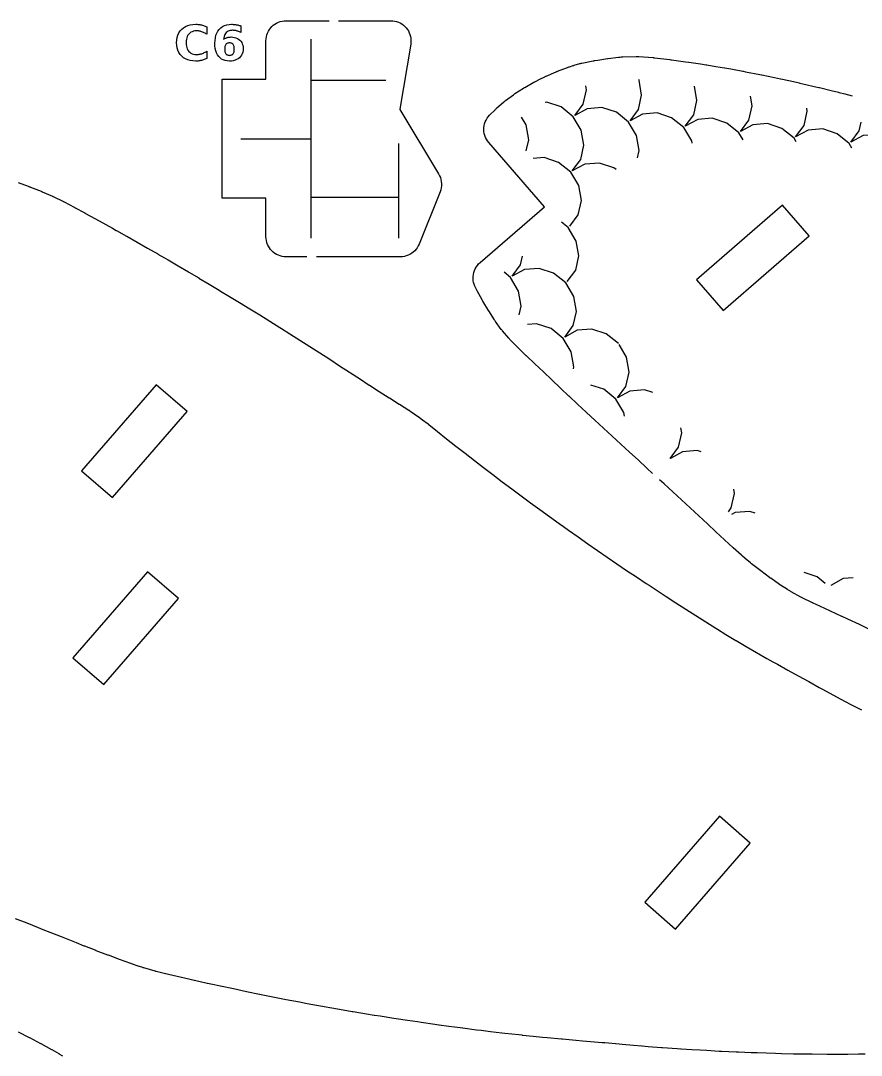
# Model space of a CAD drawing. Header units: millimetres. Extents: x 3 to 297, y 9 to 291.
# Drawn here: x 189.2 to 246.6, y 216.3 to 287.1 of the extents above; entities that cross this region are included whole.
import ezdxf

# ---------------------------------------------------------------- set-up
doc = ezdxf.new("R2010")
doc.units = ezdxf.units.MM
for name, color, linetype in [('CUT', 1, 'CONTINUOUS'), ('ENGRAVE', 5, 'CONTINUOUS'), ('SCORE', 7, 'CONTINUOUS')]:
    doc.layers.add(name, color=color, linetype=linetype)

msp = doc.modelspace()

# ---------------------------------------------------------------- linework, layer by layer
at = {"layer": 'CUT', "color": 1}
for points in [[(208.7214, 270.925), (207.2982, 270.925), (207.1652, 270.9315), (207.0317, 270.9513), (206.9008, 270.9841), (206.7738, 271.0296), (206.6518, 271.0873), (206.536, 271.1567), (206.4277, 271.237), (206.3277, 271.3277), (206.237, 271.4277), (206.1567, 271.536), (206.0873, 271.6518), (206.0296, 271.7738), (205.9841, 271.9008), (205.9513, 272.0317), (205.9315, 272.1652), (205.925, 272.2982), (205.925, 274.925), (202.925, 274.925), (202.925, 283.075), (205.925, 283.075), (205.925, 285.7018), (205.9315, 285.8348), (205.9513, 285.9683), (205.9841, 286.0992), (206.0296, 286.2262), (206.0873, 286.3482), (206.1567, 286.464), (206.237, 286.5723), (206.3277, 286.6723), (206.4277, 286.763), (206.536, 286.8433), (206.6518, 286.9127), (206.7738, 286.9704), (206.9008, 287.0159), (207.0317, 287.0487), (207.1652, 287.0685), (207.2982, 287.075), (210.2409, 287.075)], [(210.8909, 287.075), (214.4672, 287.075), (214.5978, 287.0687), (214.729, 287.0496), (214.8577, 287.0179), (214.9828, 286.974), (215.1031, 286.9183), (215.2174, 286.8512), (215.3248, 286.7735), (215.4242, 286.6857), (215.5146, 286.5888), (215.5953, 286.4837), (215.6655, 286.3712), (215.7246, 286.2525), (215.7719, 286.1287), (215.8072, 286.0009), (215.8299, 285.8703), (215.84, 285.7381), (215.8372, 285.6056), (215.822, 285.4757), (215.0797, 281.0219), (215.0789, 281.015), (215.0821, 281.0089), (217.7335, 276.5899), (217.7987, 276.4674), (217.8518, 276.3372), (217.8913, 276.2022), (217.9168, 276.0639), (217.928, 275.9237), (217.9249, 275.7831), (217.9074, 275.6435), (217.8757, 275.5065), (217.8309, 275.3752), (216.3958, 271.7876), (216.3397, 271.6654), (216.2709, 271.5477), (216.1908, 271.4374), (216.1001, 271.3356), (215.9997, 271.2433), (215.8908, 271.1613), (215.7742, 271.0906), (215.6512, 271.0317), (215.523, 270.9853), (215.3909, 270.9519), (215.256, 270.9317), (215.1217, 270.925), (209.3714, 270.925)], [(232.3696, 256.1105), (231.9768, 256.4752), (231.3801, 257.024), (230.7887, 257.5675), (230.1946, 258.1115), (230.1931, 258.1129), (229.6032, 258.6547), (229.6, 258.6577), (229.0116, 259.2017), (229.0088, 259.2043), (228.4222, 259.7498), (228.1491, 260.0025), (227.8294, 260.2987), (227.2417, 260.843), (227.2385, 260.8459), (226.6538, 261.3909), (226.6498, 261.3947), (226.0691, 261.9404), (226.0635, 261.9457), (225.4837, 262.4969), (224.8979, 263.0507), (224.8969, 263.0517), (224.3161, 263.6019), (224.3132, 263.6047), (223.7389, 264.1521), (223.7312, 264.1595), (223.1694, 264.7037), (223.1589, 264.7139), (223.1486, 264.7242), (223.1383, 264.7344), (222.638, 265.2407), (222.6051, 265.2752), (222.5728, 265.3103), (222.5411, 265.346), (222.1104, 265.849), (222.08, 265.8858), (222.0503, 265.9231), (222.0213, 265.9609), (221.6258, 266.4956), (221.5983, 266.5342), (221.5715, 266.5732), (221.5454, 266.6128), (221.1607, 267.2183), (221.1522, 267.2318), (221.1438, 267.2454), (221.1355, 267.2591), (220.7506, 267.898), (220.7355, 267.9237), (220.7207, 267.9496), (220.7062, 267.9756), (220.3687, 268.5971), (220.3467, 268.6395), (220.3254, 268.6822), (220.3049, 268.7252), (220.2164, 268.9203), (220.1672, 269.0446), (220.1299, 269.175), (220.1057, 269.3084), (220.0947, 269.4436), (220.0972, 269.5792), (220.1129, 269.7139), (220.1418, 269.8463), (220.1837, 269.9753), (220.238, 270.0996), (220.3044, 270.2178), (220.382, 270.329), (220.4702, 270.432), (220.5668, 270.5245), (224.9732, 274.3464), (221.1579, 278.7452), (221.0746, 278.8515), (221.0013, 278.9671), (220.9398, 279.0894), (220.8909, 279.2173), (220.8548, 279.3494), (220.8321, 279.4844), (220.8229, 279.621), (220.8274, 279.7578), (220.8454, 279.8935), (220.8769, 280.0267), (220.9214, 280.1562), (220.9786, 280.2806), (221.0479, 280.3987), (221.1285, 280.5093), (221.2185, 280.6099), (221.5923, 280.9881), (221.6278, 281.0227), (221.664, 281.0567), (221.7008, 281.09), (222.1894, 281.516), (222.2319, 281.5516), (222.2751, 281.5862), (222.3191, 281.62), (222.8513, 282.0114), (222.8862, 282.0362), (222.9215, 282.0605), (222.9572, 282.0842), (223.5432, 282.4598), (223.5728, 282.4783), (223.6027, 282.4964), (223.6329, 282.5141), (224.2499, 282.8656), (224.2833, 282.884), (224.317, 282.902), (224.3509, 282.9194), (224.6554, 283.0705), (224.9906, 283.2383), (225.0255, 283.2552), (225.0606, 283.2715), (225.096, 283.2874), (225.7789, 283.581), (225.8046, 283.5917), (225.8305, 283.6022), (225.8564, 283.6124), (226.5598, 283.8807), (226.5979, 283.8946), (226.6362, 283.9079), (226.6747, 283.9206), (226.9465, 284.0058), (226.9636, 284.011), (226.9807, 284.0162), (226.9978, 284.0212), (227.3996, 284.1354), (227.4437, 284.1472), (227.4881, 284.1582), (227.5326, 284.1684), (228.3033, 284.3317), (228.3445, 284.3397), (228.3858, 284.3471), (228.4273, 284.3539), (228.6195, 284.3822), (229.2754, 284.4822), (229.2946, 284.485), (229.3139, 284.4877), (229.3333, 284.4902), (230.0418, 284.5773), (230.067, 284.5802), (230.0922, 284.5828), (230.1174, 284.5852), (230.2154, 284.5934), (230.2538, 284.5961), (230.2923, 284.5983), (230.3308, 284.5999), (231.2367, 284.6241), (231.3025, 284.6243), (231.3682, 284.6228), (231.4339, 284.6197), (232.3997, 284.5504), (232.4309, 284.5478), (232.4618, 284.5449), (232.4955, 284.5412), (233.5577, 284.4127), (233.6109, 284.4065), (233.6247, 284.4048), (233.6388, 284.4031), (233.6529, 284.4012), (234.6129, 284.2686), (234.8147, 284.2418), (234.8281, 284.2399), (234.8415, 284.238), (234.8549, 284.236), (235.656, 284.1129), (236.0369, 284.0561), (236.0495, 284.0542), (236.0623, 284.0522), (236.075, 284.0501), (236.6872, 283.9468), (237.2768, 283.8499), (237.2888, 283.8479), (237.3008, 283.8458), (237.3129, 283.8436), (237.7088, 283.7711), (238.5351, 283.6223), (238.5465, 283.6202), (238.5579, 283.618), (238.5693, 283.6158), (238.7187, 283.5862), (239.713, 283.3918), (239.8108, 283.3731), (239.8225, 283.3708), (239.8343, 283.3684), (239.8461, 283.366), (240.6976, 283.187), (241.1054, 283.1033), (241.1166, 283.1009), (241.1278, 283.0985), (241.139, 283.0961), (241.6768, 282.9761), (242.4164, 282.8145), (242.4271, 282.8122), (242.4377, 282.8097), (242.4484, 282.8073), (242.6502, 282.7597), (243.6175, 282.5359), (243.7445, 282.5067), (243.7541, 282.5044), (243.7636, 282.5021), (243.7732, 282.4998), (244.5707, 282.3039), (245.0908, 282.1772), (245.0998, 282.175), (245.1088, 282.1727), (245.1178, 282.1704), (245.5193, 282.0667), (246.0186, 281.9388)], [(188.9817, 275.9977), (189.6571, 275.7566), (189.6633, 275.7543), (189.7613, 275.7188), (189.7814, 275.7113), (189.8012, 275.7038), (189.821, 275.6961), (190.5479, 275.406), (190.5695, 275.3972), (190.591, 275.3881), (190.6125, 275.3789), (191.3173, 275.0687), (191.3386, 275.0591), (191.3597, 275.0494), (191.3808, 275.0395), (192.0684, 274.7078), (192.0882, 274.6981), (192.108, 274.6881), (192.1277, 274.678), (192.1289, 274.6773), (192.1318, 274.6758), (192.8135, 274.3167), (192.8225, 274.3119), (192.8314, 274.3071), (192.8403, 274.3023), (193.5391, 273.9205), (193.5462, 273.9165), (194.2591, 273.5213), (194.9746, 273.1266), (194.9778, 273.1248), (195.4304, 272.8735), (195.6854, 272.7319), (195.6929, 272.7277), (196.3973, 272.3305), (196.4045, 272.3264), (197.1083, 271.9238), (197.8198, 271.52), (197.822, 271.5188), (198.522, 271.1199), (198.531, 271.1147), (198.9773, 270.8557), (199.2279, 270.7102), (199.2359, 270.7055), (199.9309, 270.2955), (200.6361, 269.8841), (200.6397, 269.882), (201.3344, 269.4738), (201.3415, 269.4696), (202.0317, 269.0583), (202.0401, 269.0533), (202.7286, 268.6362), (202.819, 268.582), (203.4261, 268.2181), (203.4312, 268.2151), (204.1188, 267.7988), (204.1259, 267.7945), (204.8111, 267.3738), (204.8173, 267.3699), (205.5006, 266.9453), (206.1912, 266.5201), (206.1958, 266.5173), (206.8758, 266.0949), (206.8843, 266.0896), (206.9899, 266.0228), (207.5625, 265.6608), (207.5688, 265.6568), (208.243, 265.2252), (208.9286, 264.7922), (208.9339, 264.7888), (209.6079, 264.3587), (209.616, 264.3535), (210.2866, 263.9187), (210.2942, 263.9137), (210.9601, 263.4755), (211.6396, 263.0357), (211.6464, 263.0312), (211.6984, 262.9971), (212.3212, 262.5881), (212.9882, 262.1497), (212.9964, 262.1444), (213.6722, 261.7154), (214.3606, 261.2835), (214.3636, 261.2816), (215.043, 260.8528), (215.0482, 260.8495), (215.6993, 260.4344), (215.7206, 260.4205), (215.7417, 260.4064), (215.7627, 260.3922), (216.3643, 259.9757), (216.3849, 259.9611), (216.4053, 259.9464), (216.4256, 259.9314), (216.6304, 259.7779), (217.0113, 259.4921), (217.0297, 259.478), (217.0481, 259.4638), (217.0662, 259.4494), (217.6578, 258.9725), (218.2828, 258.4743), (218.9146, 257.977), (219.5443, 257.485), (220.1787, 256.994), (220.8146, 256.5058), (221.4518, 256.0199), (222.0909, 255.5361), (222.7311, 255.0548), (223.3735, 254.5757), (224.0191, 254.0984), (224.6638, 253.6257), (225.3139, 253.1549), (225.9701, 252.6856), (226.276, 252.4683), (226.6252, 252.2202), (227.2804, 251.7578), (227.9407, 251.2963), (228.6019, 250.8375), (229.2645, 250.3808), (229.9289, 249.926), (230.5933, 249.474), (231.2592, 249.0253), (231.9304, 248.5792), (232.1284, 248.4494), (232.6092, 248.1343), (233.2857, 247.6937), (233.9639, 247.2549), (234.6436, 246.8178), (235.324, 246.3831), (236.0072, 245.9501), (236.6941, 245.5182), (236.8133, 245.4435), (237.3727, 245.0929), (237.3828, 245.0867), (238.0712, 244.6734), (238.0779, 244.6695), (238.7749, 244.263), (239.4819, 243.8549), (240.1824, 243.4534), (240.5912, 243.2239), (240.9024, 243.0496), (241.6139, 242.6529), (242.3304, 242.2569), (243.0476, 241.8632), (243.7688, 241.4701), (243.9416, 241.3761), (244.4854, 241.0801), (245.2047, 240.6917), (245.9321, 240.3034), (246.6479, 239.9228)], [(247.1112, 245.4748), (246.5185, 245.7585), (245.7259, 246.1311), (245.328, 246.3153), (245.3205, 246.3188), (244.9339, 246.5007), (244.1374, 246.8684), (243.5647, 247.1277), (243.5574, 247.131), (243.3525, 247.2253), (243.3353, 247.2333), (243.3184, 247.2414), (243.3014, 247.2496), (242.5888, 247.6022), (242.5609, 247.6164), (242.5332, 247.6309), (242.5057, 247.6457), (241.8391, 248.0152), (241.8124, 248.0304), (241.7859, 248.0459), (241.7595, 248.0618), (241.6138, 248.1515), (241.6029, 248.1583), (241.1253, 248.4589), (241.0992, 248.4758), (241.0736, 248.4928), (241.048, 248.5101), (240.4445, 248.9301), (240.4189, 248.9484), (240.3935, 248.967), (240.3683, 248.9858), (239.7634, 249.4506), (239.1383, 249.9247), (239.116, 249.942), (239.0939, 249.9595), (239.072, 249.9773), (238.6911, 250.2923), (238.6864, 250.2963), (238.5137, 250.4405), (238.49, 250.4608), (238.4666, 250.4812), (238.4434, 250.502), (237.889, 251.0107), (237.883, 251.0162), (237.2935, 251.5638), (236.7037, 252.1114), (236.1151, 252.658), (236.114, 252.6591), (235.5278, 253.2047), (234.9399, 253.7488), (234.3408, 254.2972), (233.7472, 254.8404), (233.4476, 255.1148), (233.446, 255.1163), (233.1558, 255.383), (233.1531, 255.3855), (232.8465, 255.6689)], [(246.916, 216.3721), (246.4437, 216.3686), (245.7317, 216.3608), (245.724, 216.3607), (245.7164, 216.3607), (245.7088, 216.3607), (245.3767, 216.3608), (244.512, 216.3587), (244.5048, 216.3587), (244.4976, 216.3587), (244.4905, 216.3587), (244.3145, 216.3602), (243.2805, 216.367), (243.2735, 216.3671), (243.2665, 216.3672), (243.2596, 216.3673), (242.2185, 216.3851), (242.0351, 216.3877), (242.0282, 216.3879), (242.0213, 216.388), (242.0143, 216.3882), (241.1792, 216.409), (240.7811, 216.418), (240.7683, 216.4183), (240.1445, 216.4385), (239.5131, 216.4577), (239.5011, 216.4582), (239.1146, 216.4734), (238.2341, 216.507), (238.2231, 216.5075), (238.0887, 216.5137), (237.0748, 216.5615), (237.0703, 216.5617), (236.9375, 216.5685), (236.9307, 216.5688), (236.0628, 216.6171), (236.0587, 216.6174), (235.6306, 216.6425), (235.6241, 216.6429), (235.053, 216.6792), (234.3152, 216.7263), (234.3061, 216.7269), (234.0517, 216.7448), (233.0525, 216.8143), (232.9845, 216.819), (232.9782, 216.8195), (232.0604, 216.8884), (232.0561, 216.8888), (231.6461, 216.9209), (231.6394, 216.9214), (231.0705, 216.9689), (231.0662, 216.9693), (230.2905, 217.0365), (230.285, 217.037), (230.0849, 217.0552), (230.0813, 217.0555), (229.1119, 217.1463), (228.9252, 217.1623), (228.1156, 217.228), (228.1137, 217.2281), (227.5758, 217.2725), (227.5719, 217.2729), (227.1316, 217.3105), (227.1259, 217.311), (226.2164, 217.3926), (226.2123, 217.393), (226.146, 217.3991), (226.143, 217.3994), (225.1668, 217.4924), (225.1647, 217.4926), (224.8459, 217.5235), (224.8398, 217.5241), (224.1917, 217.5899), (224.1896, 217.5901), (223.4609, 217.6653), (223.4553, 217.6659), (223.2219, 217.6909), (223.2177, 217.6914), (222.2553, 217.7978), (222.2511, 217.7983), (222.0613, 217.8199), (222.0555, 217.8206), (221.2917, 217.9109), (221.2894, 217.9112), (220.6456, 217.9884), (220.6402, 217.9891), (220.3351, 218.0269), (220.3306, 218.0275), (219.3831, 218.1483), (219.3767, 218.1491), (219.2122, 218.1709), (219.2085, 218.1714), (218.4332, 218.2762), (218.4279, 218.277), (217.7614, 218.3698), (217.7582, 218.3703), (217.4844, 218.4091), (216.5411, 218.5437), (216.3, 218.5782), (216.2971, 218.5786), (215.6046, 218.6792), (215.5993, 218.68), (214.8289, 218.7951), (214.8259, 218.7955), (214.6682, 218.8195), (214.6615, 218.8205), (213.7342, 218.966), (213.729, 218.9669), (213.3377, 219.0299), (213.3336, 219.0305), (212.8041, 219.1175), (212.8005, 219.1181), (211.8825, 219.2713), (211.8753, 219.2725), (211.8261, 219.281), (211.8225, 219.2817), (210.9585, 219.4332), (210.9553, 219.4338), (210.2936, 219.5516), (210.2897, 219.5523), (210.0387, 219.5977), (209.1248, 219.7627), (209.1224, 219.7631), (208.75, 219.8311), (208.7467, 219.8317), (208.2139, 219.9303), (208.2086, 219.9313), (207.3048, 220.1022), (207.2986, 220.1034), (207.1905, 220.1244), (207.1871, 220.1251), (206.3969, 220.2805), (206.3931, 220.2813), (205.6075, 220.4382), (205.6045, 220.4388), (205.4972, 220.4605), (205.4901, 220.462), (204.5968, 220.6475), (204.5925, 220.6484), (203.9995, 220.7736), (203.9964, 220.7743), (203.6978, 220.8381), (202.8055, 221.0286), (202.804, 221.0289), (202.3793, 221.12), (202.3762, 221.1207), (201.9176, 221.2203), (201.9115, 221.2216), (201.0293, 221.4174), (201.0231, 221.4188), (200.7388, 221.4833), (200.7362, 221.4839), (200.1435, 221.6196), (200.1387, 221.6208), (199.2634, 221.8247), (199.2573, 221.8261), (199.0789, 221.8685), (199.0719, 221.8702), (199.0651, 221.8719), (199.0583, 221.8736), (198.42, 222.0326), (198.3952, 222.039), (198.3704, 222.0457), (198.3456, 222.0526), (197.5692, 222.278), (197.5457, 222.2851), (197.5223, 222.2923), (197.4989, 222.2998), (197.267, 222.3765), (197.2574, 222.3797), (196.7364, 222.5563), (196.7196, 222.5622), (196.7029, 222.5681), (196.6862, 222.5741), (195.9121, 222.8597), (195.9077, 222.8613), (195.1624, 223.1392), (195.1579, 223.1409), (195.1082, 223.1596), (194.3171, 223.4573), (194.3085, 223.4605), (193.528, 223.7603), (193.5183, 223.7641), (193.5087, 223.7679), (193.499, 223.7717), (192.9604, 223.9883), (192.9586, 223.989), (192.7327, 224.0802), (191.9428, 224.3956), (191.9414, 224.3962), (191.1594, 224.7094), (190.6963, 224.8931), (190.3731, 225.0216), (189.5838, 225.3315), (188.7894, 225.6391)], [(188.9884, 217.9), (189.7223, 217.5247), (189.7289, 217.5213), (189.7354, 217.518), (189.7422, 217.5144), (189.7553, 217.5075), (189.7582, 217.506), (190.4977, 217.115), (190.5088, 217.1091), (190.52, 217.1031), (190.531, 217.097), (191.2498, 216.6994), (191.2572, 216.6953), (191.2646, 216.6911), (191.272, 216.6869), (191.7531, 216.4128), (191.7605, 216.4085), (192.0038, 216.2678)]]:
    msp.add_lwpolyline(points, dxfattribs=at)
for points in [[(243.0783, 272.3515), (241.2502, 274.4591), (235.3654, 269.3549), (237.1935, 267.2473), (243.0783, 272.3515)], [(195.4268, 254.4474), (200.5319, 260.3315), (198.4245, 262.1599), (193.3194, 256.2758), (195.4268, 254.4474)], [(194.8329, 241.66), (199.9379, 247.5441), (197.8306, 249.3725), (192.7255, 243.4884), (194.8329, 241.66)], [(233.9435, 224.9384), (239.0485, 230.8225), (236.9411, 232.6509), (231.8361, 226.7668), (233.9435, 224.9384)]]:
    msp.add_lwpolyline(points, close=True, dxfattribs=at)
at = {"layer": 'ENGRAVE', "color": 5}
for points in [[(201.8207, 284.4613), (201.762, 284.4351), (201.7024, 284.4114), (201.6421, 284.3901), (201.5809, 284.3712), (201.5189, 284.3548), (201.4561, 284.3409), (201.3923, 284.3295), (201.3277, 284.3206), (201.2621, 284.3143), (201.1956, 284.3105), (201.1283, 284.3092), (200.9329, 284.3187), (200.7516, 284.3469), (200.5843, 284.3941), (200.4309, 284.4601), (200.2916, 284.5449), (200.1664, 284.6486), (200.0579, 284.7684), (199.9692, 284.9017), (199.9003, 285.0484), (199.851, 285.2085), (199.8214, 285.382), (199.8115, 285.569), (199.8214, 285.7565), (199.851, 285.9304), (199.9003, 286.0908), (199.9692, 286.2378), (200.0579, 286.3712), (200.1664, 286.491), (200.2916, 286.5947), (200.4309, 286.6796), (200.5843, 286.7456), (200.7516, 286.7927), (200.9329, 286.821), (201.1283, 286.8304), (201.1956, 286.8291), (201.2621, 286.8253), (201.3277, 286.819), (201.3923, 286.8101), (201.4561, 286.7987), (201.5189, 286.7848), (201.5809, 286.7684), (201.6421, 286.7496), (201.7024, 286.7283), (201.762, 286.7045), (201.8207, 286.6783), (201.8786, 286.6497), (201.8786, 286.1468), (201.8207, 286.1846), (201.763, 286.219), (201.7057, 286.2497), (201.6486, 286.277), (201.5917, 286.3007), (201.5352, 286.321), (201.4783, 286.3379), (201.4203, 286.3517), (201.3614, 286.3625), (201.3015, 286.3701), (201.2406, 286.3748), (201.1787, 286.3763), (201.071, 286.3703), (200.9711, 286.3524), (200.8793, 286.3226), (200.7953, 286.2808), (200.7194, 286.2271), (200.6514, 286.1614), (200.5927, 286.0853), (200.5447, 286.0001), (200.5073, 285.9059), (200.4807, 285.8027), (200.4647, 285.6903), (200.4593, 285.569), (200.4647, 285.4481), (200.4807, 285.3363), (200.5073, 285.2333), (200.5447, 285.1393), (200.5927, 285.0543), (200.6514, 284.9782), (200.7194, 284.9125), (200.7953, 284.8588), (200.8793, 284.817), (200.9711, 284.7872), (201.071, 284.7693), (201.1787, 284.7633), (201.2406, 284.7649), (201.3015, 284.7695), (201.3614, 284.7772), (201.4203, 284.7879), (201.4783, 284.8018), (201.5352, 284.8187), (201.5917, 284.8389), (201.6486, 284.8626), (201.7057, 284.8899), (201.763, 284.9207), (201.8207, 284.955), (201.8786, 284.9928), (201.8786, 284.4899), (201.8207, 284.4613)], [(204.1549, 286.2971), (204.1049, 286.3183), (204.0558, 286.3374), (204.0077, 286.3544), (203.9607, 286.3693), (203.9146, 286.382), (203.8692, 286.3927), (203.8242, 286.4014), (203.7795, 286.4082), (203.7352, 286.4131), (203.6913, 286.416), (203.6477, 286.417), (203.5578, 286.4127), (203.4748, 286.3997), (203.3987, 286.3781), (203.3294, 286.3479), (203.267, 286.309), (203.2115, 286.2615), (203.163, 286.2056), (203.1218, 286.1412), (203.0878, 286.0685), (203.061, 285.9874), (203.0415, 285.8979), (203.0292, 285.8001), (203.0655, 285.8256), (203.1028, 285.8489), (203.1411, 285.8699), (203.1804, 285.8887), (203.2207, 285.9053), (203.2619, 285.9197), (203.3043, 285.9319), (203.348, 285.9419), (203.393, 285.9497), (203.4392, 285.9552), (203.4866, 285.9585), (203.5354, 285.9596), (203.6556, 285.9536), (203.7679, 285.9354), (203.8721, 285.9051), (203.9683, 285.8627), (204.0565, 285.8082), (204.1368, 285.7415), (204.2066, 285.6651), (204.2638, 285.5811), (204.3083, 285.4897), (204.34, 285.3907), (204.3591, 285.2842), (204.3655, 285.1702), (204.3584, 285.0443), (204.3371, 284.9271), (204.3016, 284.8185), (204.2519, 284.7185), (204.188, 284.6271), (204.1099, 284.5444), (204.0199, 284.4726), (203.9202, 284.4138), (203.8108, 284.368), (203.6918, 284.3354), (203.5631, 284.3158), (203.4247, 284.3092), (203.2728, 284.3181), (203.1327, 284.3448), (203.0046, 284.3892), (202.8883, 284.4514), (202.7839, 284.5313), (202.6915, 284.6291), (202.6121, 284.7431), (202.5472, 284.872), (202.4968, 285.0158), (202.4607, 285.1745), (202.4391, 285.348), (202.4319, 285.5364), (202.4403, 285.73), (202.4656, 285.9093), (202.5077, 286.0742), (202.5668, 286.2247), (202.6427, 286.361), (202.7354, 286.4829), (202.8429, 286.5881), (202.9628, 286.6741), (203.0953, 286.7411), (203.2403, 286.7889), (203.3979, 286.8176), (203.5679, 286.8271), (203.6235, 286.8264), (203.6786, 286.8242), (203.7331, 286.8206), (203.7871, 286.8156), (203.8406, 286.8091), (203.8934, 286.8011), (203.946, 286.7917), (203.9983, 286.7808), (204.0505, 286.7685), (204.1025, 286.7548), (204.1543, 286.7396), (204.2059, 286.723), (204.2059, 286.2738), (204.1549, 286.2971)], [(203.3308, 285.5441), (203.2874, 285.5293), (203.2486, 285.5086), (203.2143, 285.4819), (203.1846, 285.4494), (203.1595, 285.4109), (203.139, 285.3665), (203.123, 285.3161), (203.1116, 285.2598), (203.1047, 285.1977), (203.1024, 285.1295), (203.1047, 285.0614), (203.1116, 284.9992), (203.123, 284.943), (203.139, 284.8926), (203.1595, 284.8482), (203.1846, 284.8097), (203.2143, 284.7771), (203.2486, 284.7505), (203.2874, 284.7298), (203.3308, 284.715), (203.3787, 284.7061), (203.4312, 284.7031), (203.4842, 284.7061), (203.5326, 284.715), (203.5763, 284.7298), (203.6153, 284.7505), (203.6497, 284.7771), (203.6794, 284.8097), (203.7045, 284.8482), (203.7251, 284.8926), (203.7411, 284.943), (203.7525, 284.9992), (203.7593, 285.0614), (203.7616, 285.1295), (203.7593, 285.1977), (203.7525, 285.2598), (203.7411, 285.3161), (203.7251, 285.3665), (203.7045, 285.4109), (203.6794, 285.4494), (203.6497, 285.4819), (203.6153, 285.5086), (203.5763, 285.5293), (203.5326, 285.5441), (203.4842, 285.553), (203.4312, 285.556), (203.3787, 285.553), (203.3308, 285.5441)]]:
    msp.add_lwpolyline(points, close=True, dxfattribs=at)
at = {"layer": 'SCORE', "color": 7}
for points in [[(209, 285.8), (209, 272.2)], [(209, 283), (214.1168, 283)], [(227.0494, 280.5909), (227.6277, 281.3697), (227.8437, 282.3461), (227.7974, 282.6111)], [(230.8248, 280.2253), (231.4032, 281.004), (231.6191, 281.9805), (231.4399, 283.006), (231.4186, 283.0417)], [(234.6003, 279.8596), (235.1786, 280.6384), (235.3946, 281.6148), (235.2249, 282.5857)], [(238.3757, 279.494), (238.9541, 280.2727), (239.17, 281.2492), (239.0535, 281.9159)], [(226.8777, 276.8017), (227.456, 277.5805), (227.672, 278.5569), (227.4927, 279.5824), (226.9455, 280.5009), (226.1136, 281.1724), (225.1238, 281.4948), (225.0104, 281.4862)], [(231.3365, 277.6894), (231.4475, 278.1913), (231.2682, 279.2168), (230.721, 280.1352), (229.8891, 280.8068), (228.8992, 281.1292), (227.9021, 281.0534), (227.0494, 280.5909)], [(242.1512, 279.1284), (242.7295, 279.9071), (242.9455, 280.8835), (242.9106, 281.0829)], [(223.7325, 278.1806), (223.8966, 278.9226), (223.7173, 279.9481), (223.4086, 280.4662)], [(235.0726, 278.6856), (235.0436, 278.8511), (234.4964, 279.7696), (233.6645, 280.4411), (232.6747, 280.7635), (231.6775, 280.6878), (230.8248, 280.2253)], [(238.5561, 278.9268), (238.2718, 279.4039), (237.44, 280.0755), (236.4501, 280.3979), (235.4529, 280.3221), (234.6003, 279.8596)], [(242.1935, 278.7928), (242.0473, 279.0383), (241.2154, 279.7098), (240.2255, 280.0322), (239.2284, 279.9565), (238.3757, 279.494)], [(246.0062, 278.3646), (245.8227, 278.6726), (244.9909, 279.3442), (244.001, 279.6666), (243.0038, 279.5908), (242.1512, 279.1284)], [(245.9266, 278.7627), (246.5049, 279.5414), (246.6384, 280.1447)], [(204.2, 279), (209, 279)], [(249.9818, 277.663), (249.5982, 278.307), (248.7663, 278.9785), (247.7764, 279.3009), (246.7793, 279.2252), (245.9266, 278.7627)], [(215, 278.6676), (215, 272.2)], [(226.706, 273.0125), (227.2844, 273.7912), (227.5003, 274.7677), (227.3211, 275.7932), (226.7738, 276.7116), (225.942, 277.3832), (224.9521, 277.7056), (224.1944, 277.648)], [(229.872, 276.8928), (229.7174, 277.0175), (228.7275, 277.34), (227.7304, 277.2642), (226.8777, 276.8017)], [(209, 275), (215, 275)], [(226.5343, 269.2233), (227.1127, 270.002), (227.3287, 270.9785), (227.1494, 272.004), (226.6022, 272.9224), (226.1474, 273.2895)], [(222.7589, 269.5889), (223.3372, 270.3677), (223.4672, 270.9553)], [(223.248, 266.951), (223.3815, 267.5549), (223.2023, 268.5804), (222.655, 269.4988), (222.206, 269.8613)], [(226.3627, 265.4341), (226.941, 266.2128), (227.157, 267.1892), (226.9777, 268.2148), (226.4305, 269.1332), (225.5986, 269.8047), (224.6087, 270.1272), (223.6116, 270.0514), (222.7589, 269.5889)], [(226.9565, 263.2699), (226.9853, 263.4), (226.806, 264.4255), (226.2588, 265.344), (225.4269, 266.0155), (224.437, 266.338), (223.8147, 266.2907)], [(230.0291, 264.9825), (229.2024, 265.6499), (228.2125, 265.9723), (227.2153, 265.8965), (226.3627, 265.4341)], [(229.9664, 261.2792), (230.5448, 262.0579), (230.7607, 263.0344), (230.5815, 264.0599), (230.0723, 264.9144)], [(230.4549, 260.0123), (230.4098, 260.2707), (229.8625, 261.1891), (229.0307, 261.8607), (228.1532, 262.1465)], [(232.3947, 261.629), (231.8162, 261.8174), (230.8191, 261.7417), (229.9664, 261.2792)], [(233.5793, 257.1366), (234.1485, 257.9031), (234.3645, 258.8795), (234.3029, 259.2318)], [(235.6863, 257.5758), (235.42, 257.6626), (234.4228, 257.5868), (233.5842, 257.132)], [(237.5496, 253.4753), (237.7523, 253.7482), (237.9682, 254.7246), (237.9159, 255.0242)], [(239.3951, 253.3868), (239.0238, 253.5077), (238.0266, 253.4319), (237.7549, 253.2846)], [(244.1741, 248.581), (243.6174, 249.0304), (242.7419, 249.3156)], [(246.097, 248.9639), (245.4058, 248.9114), (244.5531, 248.4489)]]:
    msp.add_lwpolyline(points, dxfattribs=at)

doc.saveas('drawing.dxf')
